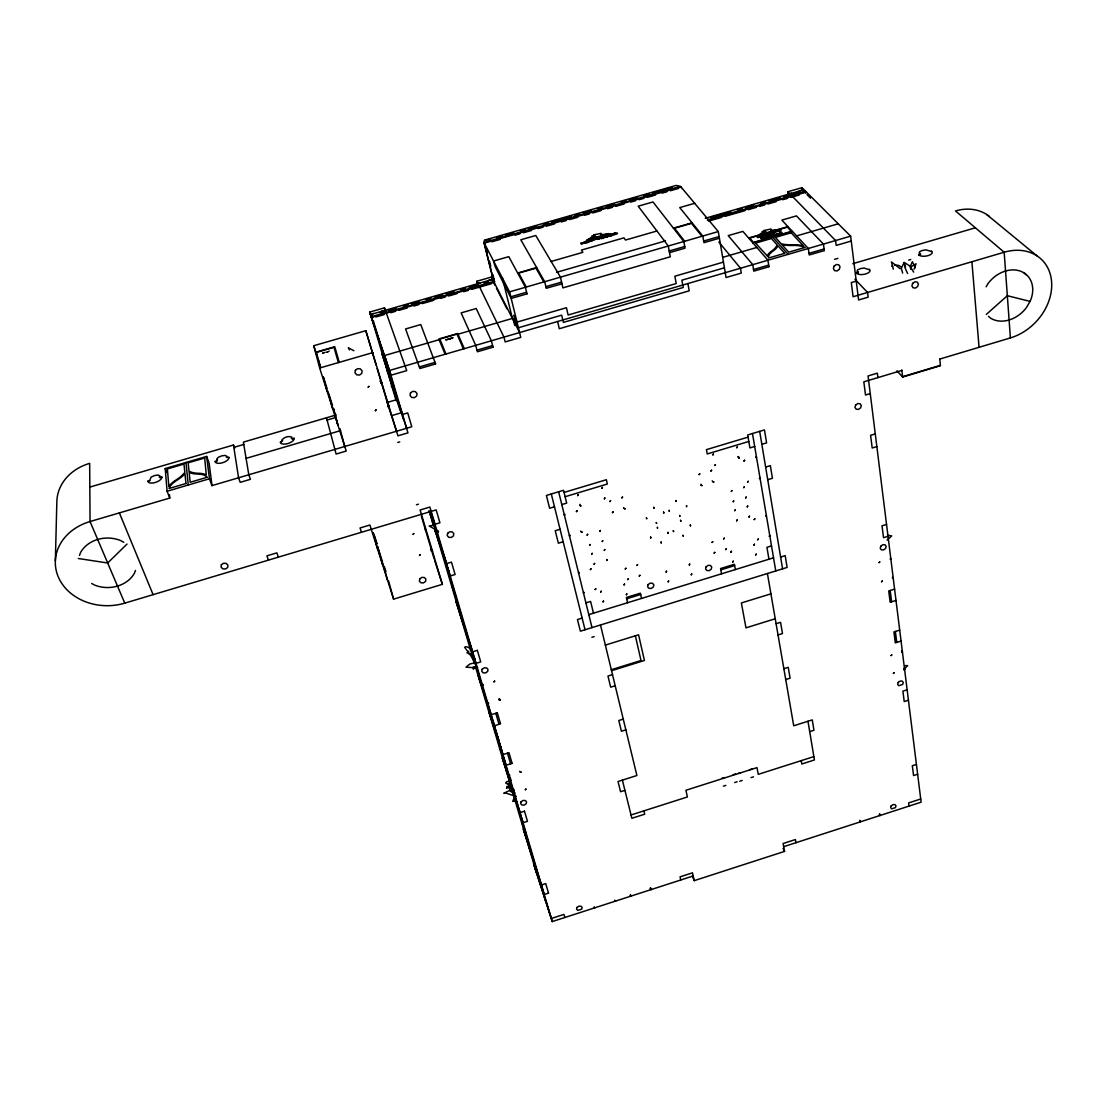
<?xml version="1.0" encoding="UTF-8"?>
<svg xmlns="http://www.w3.org/2000/svg" width="1107" height="1107" viewBox="0 0 1107 1107"><rect width="100%" height="100%" fill="white"/><g stroke="black" fill="none" stroke-linecap="round" stroke-linejoin="round"><path stroke-width="1.5" d="M55.35 560.792L56.872 500.862A49.151 41.734 1.5 0 1 89.667 463.363L90.054 521.535L124.759 603.149L436.158 509.898L439.936 522.795L434.968 524.289L430.415 510.645M494.096 725.818L493.376 722.663M770.887 230.713L770.998 229.038L763.747 230.519L767.123 232.65M474.585 666.608L474.28 668.476L476.716 667.507M516.346 800.361L516.056 802.118L513.842 799.614L514.935 799.296M914.105 269.209L916.084 263.798L910.549 267.091M450.715 338.493L451.324 338.216M483.939 242.502L484.479 240.164L676.1 185.423L680.501 186.322L483.939 242.502L493.68 281.482M920.36 254.79L920.498 253.641L919.156 253.24L919.585 251.732L922.408 250.445L925.992 249.864L931.43 251.497M600.741 235.071L601.073 233.356L593.712 234.878L596.618 237.05M858.16 273.042L858.34 271.879L857.039 271.464L857.551 269.928L860.43 268.627L864 268.032L869.327 269.721M434.331 523.293L434.719 524.621M450.77 338.673L450.148 338.548M79.496 555.41L80.673 552.296A29.695 24.755 -0.3 0 1 120.525 540.507L123.776 542.292M135.497 570.465L134.279 573.509A29.695 24.755 -0.3 0 1 94.967 585.229L91.715 583.514M452.376 338.147L453.054 337.718L452.251 337.939M396.14 400.706L371.246 316.754L372.409 314.014L494.165 278.95M327.285 352.012L328.184 351.639L326.579 352.247M768.396 233.951L768.037 234.67C763.595 237.036 763.47 232.096 766.681 235.071M764.065 232.691L761.644 232.996L757.866 235.722M986.157 286.81L987.984 283.655A28.284 22.444 -45.8 0 1 1021.346 271.506A28.284 22.444 -45.8 0 1 1030.077 301.395L1026.41 307.608A28.284 22.444 -45.8 0 1 990.723 318.249L988.509 316.339M766.722 235.058C767.621 233.439 765.435 234.061 768.327 233.881M451.614 338.285L452.237 338.244M904.101 669.112L907.685 665.681L905.249 665.611M593.712 237.092L591.207 237.396L587.097 240.191M447.242 339.724L445.637 339.821L447.685 339.24M280.5 442.468L282.686 440.738L281.773 440.185C283.987 437.113 288.595 435.618 291.985 437.196L291.39 438.178L292.428 439.022M436.379 530.378L435.231 531.872L438.22 532.232M216.847 460.706L217.512 459.848L216.654 459.28L218.134 457.412L221.525 455.932L225.039 455.392L226.921 456.278L226.285 457.274L228.997 457.578M149.694 480.396L151.189 477.034L154.634 475.553L158.149 475L159.948 475.913L159.242 476.937L160.169 477.767M468.745 651.179L467.016 653.005L468.441 651.981M127.028 544.063L107.683 562.993L78.32 558.509M887.081 540.05L891.702 535.899L887.413 535.276M329.139 351.044L329.249 351.085M986.295 314.43L1007.328 295.707L1030.077 301.395M753.507 776.837L751.058 777.612M742.202 780.449L739.753 781.224M751.985 768.991L749.536 769.78M737.137 781.763L734.688 782.552M735.56 773.931L733.111 774.706M740.652 772.603L738.203 773.392M725.818 785.375L723.369 786.164M724.213 777.543L721.75 778.332M516.166 796.362L514.243 797.704L512.721 801.413L515.475 800.499M449.442 338.631L450.272 338.853M762.903 235.542L764.868 235.307L763.263 235.957M325.084 352.33L325.098 352.33M762.848 235.487L763.207 235.902M451.075 338.396L449.497 338.742M606.65 237.009L604.865 237.064L607.549 236.829A2.159 0.872 -12.3 0 0 608.739 235.597A2.159 0.872 -12.3 0 0 606.525 235.334M920.733 799.005L908.612 802.921L909.027 806.104M630.409 894.539A17.435 8.164 -77.4 0 1 630.616 895.688L630.215 896.352M650.196 888.132A17.325 6.448 43.7 0 0 650.791 889.156L651.442 889.474A17.325 6.448 43.7 0 1 650.847 888.464M859.807 820.315A17.048 9.811 -76.2 0 1 860.139 821.408L859.71 822.072M879.705 814.406A17.297 4.483 43.6 0 0 880.411 815.375L879.899 815.541A17.297 4.483 43.6 0 1 879.193 814.572M564.833 917.509L563.947 914.41L551.341 918.492L533.532 863.571L552.255 921.577L693.19 875.969M783.687 846.675L921.121 802.188L868.054 375.951L877.353 373.17L877.893 377.612M692.276 876.066L694.255 880.646L784.559 851.394L783.106 843.52L795.393 839.549L795.961 842.704M917.648 774.236L913.566 775.55L912.32 765.726L916.416 764.411M597.614 239.32C593.933 239.901 598.707 235.999 598.929 239.278C604.436 235.846 591.47 239.624 598.762 239.029M525.313 831.371L525.853 834.484L522.269 822.944L522.988 825.089L523.085 823.816M525.355 831.468L522.656 823.954M631.032 814.973L687.405 796.971L685.911 790.273L756.98 767.621L758.267 774.347L813.866 756.607M907.131 689.799L902.897 691.142L904.225 701.575L908.432 700.247M624.915 790.343L620.57 791.726L618.024 781.5L636.899 775.509L600.492 624.985M809.701 731.616L813.963 730.274L812.247 719.896L793.719 725.777L767.414 573.509M901.056 641.064L895.314 642.876L893.93 631.931L899.7 630.118M625.856 729.831L621.414 731.229L618.799 720.505L623.255 719.107M785.735 679.546L790.094 678.176L788.239 667.313L783.867 668.697M520.193 771.953L521.037 772.174L520.193 771.953A18.57 9.34 -62.4 0 1 519.695 771.302M758.835 236.206L757.022 236.718L759.222 236.884M502.329 755.168L499.589 746.229L503.256 757.977L502.744 754.932M499.326 700.025L500.198 700.274L499.326 700.025A18.902 8.538 28.4 0 1 498.731 699.084M893.169 577.633L892.519 578.338L893.224 578.117A18.681 5.48 31.2 0 1 892.394 577.259M488.962 707.733L488.699 708.867M611.313 669.735L641.008 660.492L635.349 635.805M775.232 618.758L745.98 627.849L741.372 602.969L770.929 593.822M611.562 670.717L644.426 660.492L638.573 634.795L605.363 645.09M612.503 674.647L607.964 676.059L610.677 687.17L615.188 685.759M776.09 623.711L780.56 622.328L782.483 633.578L778.041 634.961M894.594 589.118L888.727 590.944L890.153 602.25L896.006 600.437M591.885 637.314L594.196 636.608M478.39 674.177L478.016 672.904L481.476 684.278L477.754 672.35L478.847 674.038M890.775 558.468L890.139 559.173L890.844 558.966M779.466 232.581C778.332 229.509 785.707 234.463 779.646 232.761M585.921 602.872L590.612 601.433L593.477 613.209M771.524 545.903L766.93 547.315L768.964 559.229M626.7 598.79L640.649 594.501M720.823 569.856L734.633 565.608M588.813 614.648L773.544 557.817M582.13 618.107L577.467 619.546L580.386 631.184L787.132 567.434L785.181 555.617L780.615 557.029M886.541 524.427L882.03 525.825L883.524 537.698L888.022 536.314M578.504 572.665L579.252 572.43L578.629 573.177M766.348 515.336L765.698 516.083L766.431 515.848M583.403 592.619L584.15 592.383L583.527 593.117M769.766 535.525L769.116 536.258L769.849 536.037M563.172 541.738L558.357 543.205L555.23 530.723L560.073 529.257M767.732 479.705L772.437 478.279L770.347 465.646L765.629 467.071M876.855 446.605L872.191 448.017L870.6 435.314L875.263 433.902M361.449 532.273L360.052 527.956L369.89 525.022L393.594 599.136L442.371 584.33L420.12 509.995L429.89 507.061L552.255 921.577M580.096 505.442L580.871 505.927L580.096 505.442A19.968 7.929 -71.5 0 0 579.888 504.363M738.577 457.648L739.296 458.146L738.577 457.648A19.774 3.432 40.6 0 1 737.829 456.748M430.997 550.262A20.175 8.026 26.6 0 0 431.592 551.175L432.367 550.94A20.175 8.026 26.6 0 1 431.301 549.141M432.533 551.466L431.592 551.175M564.279 514.713L565.054 514.478L564.418 515.239M756.413 456.721L755.749 457.482L756.51 457.26M624.251 508.514L625.137 508.819L624.251 508.514A19.801 6.614 28.7 0 1 623.545 507.643M701.16 485.253L702.018 485.558L701.16 485.253A19.788 10.018 -56.7 0 0 700.939 484.243M712.936 481.697L713.794 482.002L712.936 481.697A19.718 5.909 29.3 0 1 712.175 480.839M569.399 535.553L570.16 535.331L569.524 536.079M581.313 531.955L582.199 532.246L581.313 531.955A19.774 7.029 28.4 0 1 580.622 531.069M759.983 477.809L759.333 478.556L760.08 478.335M902.592 376.684L940.397 365.352M896.974 370.803L902.634 377.058L940.424 365.711L939.746 358.71M870.24 393.594L865.508 395.019L863.834 381.818L901.887 370.416M564.072 492.435L606.359 479.732L607.328 484.022L565.11 496.725M748.055 437.127L706.418 449.65L707.235 453.967L748.802 441.458M554.482 506.785L549.612 508.251L546.401 495.452L563.546 490.29L566.673 503.118L561.803 504.584M754.683 446.481L749.909 447.92L747.695 434.968L764.467 429.917L766.597 442.883L761.837 444.322M416.467 504.778L418.391 504.211M939.774 359.069L1010.4 337.926A49.497 39.285 -45.8 0 0 1051.608 281.911A49.497 39.285 -45.8 0 0 1004.174 252.23L955.493 210.939A46.909 38.067 -47.2 0 1 989.381 216.46M601.848 236.773L600.409 237.119L603.744 236.151L604.74 237.604L601.129 238.628L602.941 238.047L602.042 236.718M610.234 234.366L608.795 234.712L612.129 233.743L613.14 235.182L609.528 236.22L611.341 235.625L610.441 234.31M167.088 491.245L209.444 478.778L206.635 456.416L165.22 468.552L167.088 491.245L169.758 498.053L90.054 521.535A51.974 43.325 -0.3 0 0 58.297 576.941A51.974 43.325 -0.3 0 0 124.759 603.149M209.444 478.778L212.004 485.613L411.776 426.748L407.722 412.911L402.533 414.433L382.109 354.129L406.629 428.271M397.773 442.496L399.752 441.901M607.12 236.884L606.124 235.487A2.076 0.83 -12.3 0 0 605.128 235.916L604.574 236.289A2.408 0.969 -12.3 0 1 605.335 235.694L606.511 235.321M89.819 487.08L233.494 445.014L234.656 448.238M336.293 414.917L243.402 442.108L248.798 474.765L250.431 479.317L240.219 482.334L238.559 477.781L233.494 445.014M852.805 263.687L975.364 227.793M233.854 447.366L243.789 444.46M327.063 420.065L335.255 417.657M396.929 399.599L387.159 402.464L396.555 431.246M388.931 406.075L388.28 406.906L388.931 406.075A21.42 7.265 25.8 0 1 387.851 404.387M148.144 481.296L149.874 480.853M159.989 477.325L161.954 477.242M215.284 461.605L217.014 461.149M294.116 438.469L292.359 438.995M856.527 273.471L858.133 272.516M918.727 255.219L920.332 254.264M246.086 458.367L340.513 430.637M391.477 415.678L401.384 412.759L384.475 355.568L439.133 339.697M856.237 281.123L851.297 282.576L853.096 296.731L1004.174 252.23L1010.4 337.926M602.319 237.119L600.534 237.548L602.277 237.05M610.718 234.712L608.919 235.182L610.663 234.642M723.452 262.096L674.841 276.224L676.211 283.544L568.112 315.011L566.452 307.718L517.011 322.095L513.731 315.274L516.305 325.707L515.225 323.59L515.419 324.379M518.394 327.755L561.692 315.149L563.352 322.4L683.227 287.474L681.87 280.182L724.421 267.811M385.361 358.142L390.965 375.231L406.739 370.624L384.461 307.843L369.655 312.091L389.553 370.444L850.646 236.151L858.589 299.983L868.151 297.16L867.584 292.469L854.964 279.255M419.428 366.929L435.162 362.335M476.965 350.158L492.601 345.592M753.521 269.527L768.687 265.113M809.009 253.351L824.092 248.964M851.255 241.035L836.214 245.422L835.577 240.537L787.852 191.746L801.994 187.664L850.646 236.151M379.909 381.223L380.739 380.988A21.587 7.597 -58.1 0 0 381.043 381.638M381.901 382.607L381.251 383.451L381.901 382.607A21.587 7.597 -58.1 0 1 381.431 382.178M834.567 259.342L837.902 258.36M326.482 417.782L336.113 454.05L346.228 451.061L319.66 368.022L313.779 345.716L365.822 330.689L397.925 435.826L407.971 432.865L389.553 370.444M718.277 231.557L680.971 186.889L484.257 243.125L509.58 291.847L718.277 231.557L726.067 277.539L741.275 273.097L740.486 268.24L718.858 242.004M315.509 352.289L334.771 346.726L339.254 362.335M510.797 296.801L526.586 292.234M545.848 286.658L561.581 282.105M669.209 250.985L684.735 246.501M703.665 241.022L719.121 236.552M323.41 352.746L322.746 353.341M324.171 352.58L323.673 353.078M561.955 283.766L546.235 288.304L544.699 281.704L520.816 239.776L535.774 235.5L560.446 277.151L562.882 287.875L670.288 256.782L668.268 246.003L638.199 206.179L652.978 201.958L683.822 241.506L685.025 248.162L669.514 252.645M719.412 238.213L703.955 242.682L702.793 236.026L679.74 207.59L694.67 203.301M764.411 230.948L762.059 231.626L766.002 233.369M770.832 230.325L778.844 229.647M748.636 238.005L787.935 226.617M774.692 232.207L773.087 232.539L775.799 232L773.392 232.816L775.011 232.567L774.07 232.318M768.825 234.449C772.312 233.964 765.836 231.861 768.673 234.255M778.11 233.798L776.491 234.13L779.217 233.591L776.796 234.421L778.429 234.158L777.488 233.909M774.983 235.251C769.116 234.532 780.573 233.66 774.858 235.099M319.66 368.022L373.017 352.552M752.926 242.945L792.474 231.474M458.021 334.217L512.403 318.429L502.467 278.175M722.885 257.308L756.828 247.456M796.597 235.902L838.248 223.808M594.293 235.307L591.871 235.999L595.483 237.784M600.658 234.684L608.712 233.992M587.014 239.804L608.629 233.605M480.646 282.617L477.394 283.558L476.813 281.261L491.439 277.054L519.584 332.57M551.161 261.46L582.849 252.341L581.41 250.085L623.947 237.839L625.51 240.053L656.949 231.003M369.655 312.091L370.333 314.374L373.626 313.433M381.832 311.067L385.125 310.126L386.288 313.364M488.768 280.279L492.02 279.351L494.995 285.232M804.664 192.341L802.326 190.003L799.185 190.902L799.392 192.452M705.256 218.273L800.928 190.625L805.882 191.539L707.415 219.906M380.033 312.644L384.959 311.233M388.253 310.278L396.472 307.912M403.059 306.016L407.985 304.591M411.278 303.65L419.511 301.284M426.084 299.388L431.024 297.963M434.304 297.022L442.537 294.642M445.83 293.701L454.05 291.335M460.623 289.439L465.563 288.014M468.856 287.073L477.075 284.693M483.662 282.811L488.588 281.386M517.675 273.028L536.646 267.562M673.416 228.167L692.069 222.798M710.708 217.415L730.606 211.686M737.234 209.776L742.216 208.337M745.523 207.383L753.812 205.003M760.454 203.093L765.421 201.654M768.742 200.699L780.352 197.364M783.659 196.409L800.25 191.636M371.246 316.754L494.497 281.247M371.482 317.418L494.829 281.884M707.899 220.487L806.436 192.106M375.84 316.989L384.115 314.609M390.743 312.7L395.697 311.275M399.018 310.32L407.293 307.926M413.907 306.03L418.875 304.591M422.182 303.636L433.778 300.301M440.392 298.392L445.36 296.967M448.667 296.012L456.942 293.618M463.57 291.708L468.538 290.283M471.845 289.328L491.702 283.6M708.743 221.068L721.889 217.276M725.182 216.322L744.914 210.648M748.207 209.693L756.427 207.327M759.72 206.372L764.646 204.961M767.94 204.006L776.159 201.64M782.732 199.744L787.672 198.319M790.965 197.378L799.185 194.998M557.042 271.409L556.572 272.322L665.473 240.897L664.131 240.51M490.456 239.306L485.184 240.108M497.057 237.41L502.011 235.999M505.318 235.058L513.579 232.691M520.179 230.81L525.133 229.384M528.44 228.443L536.701 226.091M543.302 224.195L548.256 222.784M551.563 221.843L571.378 216.169M574.685 215.228L579.639 213.817M582.946 212.876L591.207 210.51M597.808 208.628L602.762 207.203M606.069 206.262L614.33 203.909M620.93 202.014L625.884 200.602M629.191 199.661L637.452 197.295M644.053 195.413L649.006 193.988M652.314 193.047L672.129 187.387M491.895 241.783L500.156 239.416M515.032 235.168L519.986 233.757M523.293 232.802L531.554 230.45M538.168 228.554L543.122 227.143M546.429 226.188L554.69 223.835M561.304 221.94L566.272 220.528M569.565 219.573L577.84 217.221M584.441 215.325L589.408 213.914M592.715 212.959L600.976 210.607M607.577 208.711L612.545 207.3M615.852 206.345L624.113 203.979M630.727 202.097L635.681 200.671M638.988 199.73L643.942 198.319M647.249 197.364L655.51 195.012M662.124 193.116L667.078 191.705M670.385 190.75L678.646 188.398M908.695 260.09L910.729 259.522M476.785 667.009L474.433 667.59L473.312 669.168L473.284 666.926M474.875 662.858L469.852 664.02L466.005 667.203L477.643 667.867M471.997 653.476L468.967 654.057L470.586 654.777M393.746 385.803L391.269 386.205L394.23 388.322M434.802 525.078L429.17 525.977L438.441 531.166M324.088 352.649L323.05 352.856M510.95 783.41L508.417 783.618L513.44 790.107M894.594 265.03L898.607 265.389L901.278 267.064M509.095 781.722L506.909 781.528L505.678 782.926L511.365 786.496M512.43 787.7L508.376 787.229L511.379 791.975M514.326 792.183L508.874 790.799L503.782 793.276L505.733 793.013L514.188 795.85M510.216 787.478L507.656 786.759L506.619 788.419L506.951 786.579L508.127 786.191L512.555 789.623M891.799 266.054L892.671 266.33M472.302 651.207L471.236 650.515L471.471 656.603L474.474 662.484M353.88 350.753L348.318 347.806L349.411 349.881M986.697 214.509L1036.802 255.731M472.661 657.157L475.097 659.163M1024.113 272.959L1026.3 274.923M900.088 268.655L891.426 261.93L893.294 269.167M472.163 650.708L468.745 647.526L466.005 646.64L464.58 647.304L474.225 659.924M512.499 793.055L515.834 796.307M807.003 194.68L810.504 198.181M772.714 237.202L788.156 254.361M701.921 236.275L691.474 223.351L674.509 228.236L684.68 241.257M913.718 272.142L909.857 265.998L904.128 262.373L905.166 268.143L907.602 273.471M905.554 266.995L903.949 262.788L901.319 268.378L902.648 273.083M543.814 281.953L535.968 268.143L518.713 273.111L526.282 287.017M493.57 723.452L497.541 736.515M493.708 724.462L493.556 723.508M484.963 243.056L485.281 243.678L484.769 242.267M783.05 848.419L784.559 851.394M513.191 319.037L514.769 325.43M496.476 288.18L506.909 308.77M476.813 281.261L503.962 337.123L505.179 341.925L520.76 337.386L509.58 291.847M915.254 267.659L912.362 261.709L910.438 266.081L910.632 269.236M464.303 348.677L457.703 333.511L438.829 338.991L445.097 354.268M463.432 348.926L457.011 334.106L439.839 339.088L445.969 354.019M486.347 700.496L486.277 700.122M119.362 512.901L153.112 594.667M490.802 715.15L490.968 715.717M165.22 468.552L166.797 472.592M206.635 456.416L209.14 463.155L212.004 485.613M268.461 560.114L266.898 555.839L276.833 552.863L278.341 557.042M491.716 718.388L491.55 717.723M372.298 317.28L372.533 317.944L372.077 316.519M487.703 704.979L487.274 703.568L487.578 704.702M370.333 314.374L386.523 362.086M385.942 366.306L400.236 410.78M487.952 706.501L488.824 709.089M428.963 510.701L434.069 526.019M435.079 529.063L446.578 563.601L451.462 562.121L455.102 574.519L450.231 575.986L434.359 528.233M432.45 521.978L433.75 525.908M448.819 571.198L434.539 528.288L470.752 650.695M490.802 715.482L490.429 714.375L490.885 715.828L490.802 715.136M491.743 718.789L492.075 719.744M490.567 715.191L498.731 740.265M494.76 729.43L501.042 748.581L500.627 747.225M491.868 718.9L491.66 718.346M434.677 560.529L442.371 584.33M313.779 345.716L316.92 355.568M317.972 358.862L320.601 367.067M374.443 535.636L377.072 543.841M384.406 566.798L385.969 571.71M323.438 377.169L327.077 388.502M328.917 394.313L332.515 405.494M376.712 543.786L373.142 532.661L377.861 549.958M377.695 546.844L382.524 561.969M489.848 711.995L489.723 711.483M402.325 415.858L403.225 418.709M500.931 748.194L501.775 750.85L498.399 739.393M433.847 523.445L430.844 513.662L434.401 524.884M454.935 594.819L452.03 585.299L455.807 597.434L454.908 594.708M491.868 718.734L492.006 719.481M500.322 746.243L500.765 747.737M494.442 727.313L495.728 731.423M499.686 744.208L500.101 745.592M500.004 745.246L500.433 746.672M495.645 731.132L496.476 733.872M499.368 743.171L499.755 744.499M496.448 733.692L498.703 741.123M498.703 741.053L499.063 742.257M499.036 742.119L499.409 743.378M487.827 705.45L487.523 704.315M491.646 718.471L489.502 710.625M365.822 330.689L376.172 365.268M377.155 368.562L388.502 406.435M421.366 516.194L434.165 558.952M510.078 777.252L510.991 780.366M487.191 702.862L488.616 707.691M492.781 721.736L494.331 727.022M430.457 511.199L546 902.247M486.388 701.188L494.829 729.762M502.301 755.071L502.661 756.261M373.28 320.573L380.144 343.682M381.085 346.892L383.506 355.153M385.43 361.56L386.91 366.68M388.861 373.17L392.265 384.793M393.276 388.087L396.763 399.502M472.44 656.479L474.668 663.937M475.373 666.4L512.347 791.311M513.33 794.618L536.328 872.371M430.263 514.575L433.377 525.133M495.798 713.323L499.022 724.324M507.476 753.189L510.604 763.83M384.461 307.843L385.125 310.126M338.368 362.598L333.996 347.349L316.477 352.4L320.546 367.759M388.585 580.967L393.594 599.15M594.985 907.754L594.459 907.92A17.504 7.901 -77.5 0 0 594.265 906.771M382.856 563.311L387.464 579.971M377.584 546.567L382.801 565.4M339.96 428.589L344.761 446.495M333.498 408.58L337.884 424.977M333.359 408.192L337.635 424.202M327.935 391.228L332.64 408.608M615.769 901.029L615.243 901.195A17.325 6.753 43.6 0 1 614.662 900.171M323.355 377.169L327.091 391.241M630.616 895.688L630.741 896.172A17.435 8.164 -77.5 0 0 630.533 895.037M491.439 277.054L492.02 279.351M486.208 248.037L487.454 253.019M489.529 261.321L490.775 266.303M492.836 274.605L494.082 279.587M484.257 243.125L494.013 282.119M650.791 889.156L650.916 889.654A17.325 6.448 43.7 0 1 650.321 888.63M551.3 493.971L585.036 629.758M622.383 780.117L631.862 818.294L644.717 814.185L643.914 810.864M384.281 358.211L387.907 372.934M558.648 491.771L591.996 627.614M680.777 879.982L680.058 876.855L692.484 872.828L694.255 880.646M557.624 321.5L559.298 328.724L689.204 290.823L687.876 283.558M627.6 602.72L626.41 597.476L640.358 593.186L641.534 598.43M721.584 573.8L720.574 568.541L734.384 564.293L735.366 569.565M680.971 186.889L681.109 187.692M801.233 760.634L801.814 763.996L814.434 759.969L807.972 721.252M752.483 433.515L775.758 570.935M759.679 431.356L782.58 568.832M860.139 821.408L860.222 821.906A17.048 9.811 -76.2 0 0 859.89 820.813M787.852 191.746L788.184 194.071L791.325 193.158L791.547 194.707M805.647 192.327L805.758 193.102L805.093 191.774M801.994 187.664L802.326 190.003M890.194 590.488L891.619 601.807M895.369 631.474L896.753 642.42M901.845 370.056L902.634 377.058M185.948 462.477L188.287 485.004M971.891 261.736L979.072 347.307M169.482 494.801L169.758 498.053M535.83 868.58L536.037 871.458M293.964 438.026A7.154 3.224 -17.5 0 1 287.903 443.561A7.154 3.224 -17.5 0 1 280.348 442.011M739.185 457.468A19.774 3.432 40.6 0 1 738.438 456.568M431.938 550.566A20.175 8.026 26.6 0 1 431.093 548.823M425.586 529.354A20.424 8.33 -59.3 0 0 426.07 529.866L425.282 530.115L426.237 530.405A20.424 8.33 -59.3 0 1 425.752 529.893M425.185 528.717A20.424 8.33 -59.3 0 1 424.853 527.984M389.097 406.67A21.407 7.265 25.8 0 1 388.031 404.982M382.081 383.202A21.573 7.611 -58.1 0 1 381.223 382.247M880.342 814.863A17.297 4.483 43.6 0 1 879.622 813.894M901.596 651.013A18.155 11.499 -55.5 0 0 902.371 651.553L901.748 652.231L902.426 652.009A18.141 11.499 -55.5 0 1 901.652 651.47M903.782 668.503A18.113 5.936 32.2 0 0 904.585 669.389L903.976 670.053L904.64 669.832A18.113 5.936 32.2 0 1 903.838 668.96M598.721 238.96A3.501 1.398 -12.4 0 1 598.001 239.167M161.774 476.799A7.292 3.224 -19.4 0 1 155.132 482.541A7.292 3.224 -19.4 0 1 147.964 480.853M228.831 457.136A7.223 3.224 -18.5 0 1 222.493 462.768A7.223 3.224 -18.5 0 1 215.118 461.149M869.272 269.25A6.974 3.017 -8.8 0 1 865.632 273.969A6.974 3.017 -8.8 0 1 856.472 273M931.388 251.026A6.988 2.975 -7.9 0 1 928.012 255.648A6.988 2.975 -7.9 0 1 918.685 254.748M651.317 888.99A17.325 6.434 43.7 0 1 650.722 887.966M513.856 790.038A18.404 9.188 -63.4 0 1 514.354 793.193L515.059 792.972L514.229 792.75A18.418 9.188 -63.4 0 0 513.731 789.595M509.123 774.623A18.515 9.022 28.6 0 1 509.109 775.44L509.815 775.218L509.248 775.882A18.515 9.022 28.6 0 0 509.248 775.066M500.06 699.804A18.902 8.524 28.4 0 1 499.451 698.849M487.966 702.931A19.013 8.953 -61.9 0 1 488.035 704.052L488.768 703.831L487.896 703.582A19.027 8.953 -61.9 0 0 487.827 702.461M482.569 684.638A19.234 8.69 27.4 0 1 482.527 685.413L483.275 685.191L482.389 684.942A19.234 8.69 27.4 0 0 482.431 684.168M777.944 230.643C779.037 232.152 784.42 228.886 778 230.547M760.91 238.309C763 239.264 768.41 235.985 760.91 238.309M778.096 230.63C779.079 232.567 780.961 229.44 778.152 230.547M770.334 233.909L771.579 233.646C772.506 231.847 770.444 232.138 770.334 233.909M762.086 236.289L764.107 234.85L761.81 235.39L762.086 236.289M221.331 564.819L221.096 567.144L222.867 568.86L225.593 568.984L227.696 567.421L227.917 565.11L226.16 563.38L223.42 563.269L221.331 564.819M613.181 233.895C616.779 234.338 613.112 235.238 614.676 234.421C609.03 233.798 621.747 231.515 615.893 234.393L614.925 233.024L613.181 233.895M759.623 236.635L760.495 236.87A1.702 0.706 -10.3 0 0 761.132 236.704A1.688 0.692 -10.3 0 0 761.644 236.455C760.827 236.746 759.817 234.712 759.623 236.635M585.382 243.125L584.717 242.53L581.549 244.329C578.919 241.381 582.988 244.273 584.371 241.658L585.368 243.18M355.361 370.319L355.015 372.879L356.758 374.844L359.54 375.052L361.754 373.391L362.086 370.831L360.37 368.866L357.575 368.645L355.361 370.319M410.448 393.027L410.074 395.545L411.735 397.455L414.447 397.648L416.633 396.015L417.021 393.511L415.36 391.587L412.634 391.394L410.448 393.027M419.747 578.906L419.387 581.147L420.937 582.794L423.497 582.891L425.545 581.396L425.918 579.169L424.368 577.508L421.809 577.411L419.747 578.906M447.615 533.325L447.242 535.622L448.778 537.324L451.352 537.448L453.427 535.913L453.815 533.629L452.279 531.927L449.705 531.803L447.615 533.325M482.168 669.251L481.78 671.326L483.219 672.848L485.641 672.904L487.633 671.479L488.021 669.403L486.582 667.895L484.16 667.825L482.168 669.251M591.664 239.638C594.805 242.184 598.071 236.248 591.788 239.582M521.065 801.814L520.677 803.71L522.02 805.038L524.289 805.052L526.185 803.724L526.572 801.842L525.244 800.499L522.961 800.486L521.065 801.814M585.561 241.88L585.728 242.378A2.006 0.803 -12.6 0 0 587.291 242.544C589.505 242.336 586.226 239.818 585.561 241.88M648.121 584.607L647.623 586.752L648.937 588.329L651.303 588.426L653.324 586.987L653.822 584.842L652.507 583.251L650.141 583.154L648.121 584.607M576.968 907.477L576.553 909.207L577.785 910.397L581.742 909.124L582.144 907.394L580.912 906.19L578.767 906.218L576.968 907.477M448.266 339.185L449.055 339.06L448.293 339.102M706.114 566.798L705.574 568.943L706.847 570.534L709.172 570.645L711.206 569.206L711.746 567.061L710.473 565.456L708.148 565.359L706.114 566.798M834.069 266.15L833.405 268.71L834.664 270.675L837.141 270.924L839.355 269.305L840.033 266.759L838.774 264.781L836.297 264.531L834.069 266.15M855.628 405.093L854.978 407.431L856.168 409.203L858.506 409.382L860.623 407.86L861.288 405.536L860.097 403.751L857.759 403.571L855.628 405.093M767.317 255.952L755.555 243.125L771.413 238.517L777.156 244.938L776.381 246.349A27.357 11.388 -10.4 0 1 771.551 251.151A21.531 9.077 -9.9 0 0 767.317 255.952M912.625 283.406L911.905 285.897L913.081 287.82L915.475 288.069L917.675 286.478L918.395 283.987L917.219 282.05L914.825 281.815L912.625 283.406M880.84 546.138L880.203 548.256L881.31 549.819L883.524 549.93L885.531 548.519L886.181 546.401L885.074 544.824L882.86 544.713L880.84 546.138M898.247 682.396L897.625 684.306L898.663 685.703L902.662 684.444L903.284 682.521L902.247 681.123L900.157 681.068L898.247 682.396M891.204 805.868L890.623 807.626L891.619 808.871L895.438 807.64L896.02 805.882L895.023 804.637L893.031 804.623L891.204 805.868M768.161 236.303C770.472 238.406 771.745 233.937 768.161 236.303M765.338 237.119C767.663 239.223 768.922 234.753 765.338 237.119M773.115 232.996L771.081 233.093L773.115 232.996M768.286 236.303L769.918 236.69L768.383 236.192M765.477 237.119L767.109 237.507L765.477 237.119M646.433 517.868L646.709 518.671L646.433 517.868M653.697 507.352L653.974 508.168L653.697 507.352M656.299 522.601L656.576 523.403L656.299 522.601M663.563 512.126L663.84 512.942L663.563 512.126M650.667 537.103L650.736 537.96L650.667 537.103M657.42 527.389L657.489 528.26L657.42 527.389M669.237 510.41L669.306 511.282L669.237 510.41M676.073 500.585L676.142 501.457L676.073 500.585M661.128 542.056L661.197 542.914L661.128 542.056M667.881 532.398L667.95 533.256L667.881 532.398M679.698 515.488L679.753 516.36L679.698 515.488M686.534 505.705L686.603 506.577L686.534 505.705M673.305 530.737L673.582 531.54L673.305 530.737M680.57 520.359L680.847 521.162L680.57 520.359M683.005 535.387L683.268 536.175L683.005 535.387M690.27 525.05L690.533 525.839L690.27 525.05M169.302 485.793L168.859 486.416L167.378 468.925L183.983 464.068L184.841 472.481L183.25 474.225A28.159 12.426 -19.3 0 1 176.027 479.981A22.071 9.949 -19.1 0 0 169.302 485.793M775.343 231.405C778.263 232.249 778.636 230.616 775.398 231.377M770.403 235.417C773.35 236.165 773.724 234.573 770.472 235.39M758.212 237.41L757.492 237.479L758.253 237.521M588.398 242.336L586.364 242.668A2.159 0.872 -12.6 0 1 585.714 241.561A2.159 0.872 -12.6 0 1 588.62 240.731L588.938 240.759A2.159 0.872 -12.6 0 1 588.398 242.322M548.505 893.128L544.257 894.498L523.307 829.046L541.448 884.963L545.709 883.594L548.505 893.128M525.922 789.056L525.355 789.72L525.922 789.056M894.041 672.724L893.418 673.388L894.041 672.724M524.483 811.182L520.069 812.58L502.26 757.908L523.071 822.709L527.458 821.325L524.483 811.182M512.098 763.36L506.107 765.241L489.377 713.088L502.965 754.6L508.985 752.705L512.098 763.36M891.744 654.901L891.121 655.579L891.744 654.901M882.21 581.037L881.573 581.742L882.21 581.037M497.32 712.839L491.19 714.748L477.781 673.886L494.442 725.749L500.544 723.853L497.32 712.839M494.649 681.137L494.054 681.843L494.649 681.137M879.747 561.886L879.11 562.591L879.747 561.886M603.536 601.046L603.094 601.848L603.536 601.046M626.783 593.905L626.341 594.708L626.783 593.905M668.628 581.05L668.171 581.853L668.628 581.05M691.709 573.966L691.252 574.768L691.709 573.966M733.263 561.194L732.792 561.996L733.263 561.194M756.178 554.15L755.707 554.967L756.178 554.15M477.338 650.349L472.606 651.802L455.697 600.548L476.024 663.37L480.729 661.931L477.338 650.349M590.986 568.846L590.363 569.593L590.986 568.846M754.836 518.851L754.185 519.584L754.836 518.851M625.912 568.265L625.275 568.998L625.912 568.265M637.549 564.708L636.912 565.442L637.549 564.708M712.756 541.71L712.119 542.444L712.756 541.71M724.282 538.182L723.646 538.915L724.282 538.182M595.787 588.827L595.165 589.547L595.787 588.827M628.306 578.85L627.683 579.584L628.306 578.85M639.901 575.308L639.265 576.041L639.901 575.308M714.804 552.365L714.167 553.099L714.804 552.365M726.275 548.851L725.639 549.584L726.275 548.851M758.337 539.026L757.7 539.759L758.337 539.026M601.212 591.249L600.769 592.065L601.212 591.249M624.542 584.095L624.085 584.911L624.542 584.095M666.552 571.226L666.096 572.028L666.552 571.226M689.716 564.113L689.26 564.93L689.716 564.113M731.436 551.328L730.966 552.144L731.436 551.328M754.434 544.27L753.964 545.087L754.434 544.27M587.637 534.307L587.18 535.151L587.637 534.307M600.326 530.461L599.869 531.305L600.326 530.461M731.838 490.581L731.367 491.411L731.838 490.581M744.333 486.789L743.849 487.633L744.333 486.789M590.073 544.533L589.616 545.364L590.073 544.533M602.706 540.686L602.263 541.517L602.706 540.686M733.706 500.89L733.221 501.72L733.706 500.89M746.146 497.098L745.661 497.942L746.146 497.098M592.176 553.375L591.733 554.206L592.176 553.375M604.768 549.542L604.325 550.373L604.768 549.542M735.311 509.815L734.84 510.645L735.311 509.815M747.723 506.037L747.239 506.868L747.723 506.037M594.584 563.449L594.127 564.279L594.584 563.449M607.12 559.63L606.678 560.446L607.12 559.63M737.151 519.972L736.681 520.802L737.151 519.972M749.508 516.208L749.024 517.038L749.508 516.208M604.837 497.97L604.38 498.828L604.837 497.97M715.399 464.636L714.914 465.493L715.399 464.636M420.162 554.621L419.539 555.396L420.162 554.621M577.051 510.853L576.415 511.614L577.051 510.853M610.594 500.738L609.943 501.499L610.594 500.738M622.535 497.126L621.899 497.887L622.535 497.126M699.762 473.824L699.112 474.585L699.762 473.824M711.593 470.254L710.943 471.015L711.593 470.254M744.637 460.277L743.987 461.038L744.637 460.277M613.126 511.891L612.475 512.652L613.126 511.891M748.304 481.337L747.654 482.099L748.304 481.337M413.755 533.574L413.132 534.349L413.755 533.574M578.2 494.718L577.743 495.59L578.2 494.718M602.429 487.426L601.973 488.298L602.429 487.426M713.434 454.022L712.95 454.894L713.434 454.022M737.317 446.841L736.819 447.698L737.317 446.841M204.684 457.994L188.121 462.851L189.02 471.264L190.861 471.997A27.938 12.426 -18.6 0 0 198.803 473.298A22.071 9.949 -19.1 0 1 206.276 474.917L204.684 457.994M376.006 409.867L375.356 410.697L376.006 409.867M185.962 483.51L169.039 488.491A20.632 9.313 -19.1 0 1 176.885 480.3A29.571 13.049 -19.3 0 0 184.966 473.699L185.962 483.51M207.078 477.311L190.183 482.265L189.145 472.468A29.335 13.049 -18.6 0 0 198.07 474.073A20.632 9.313 -19.1 0 1 207.078 477.311M784.697 253.337L768.549 258.028A20.12 8.482 -9.9 0 1 772.686 251.344A28.727 11.956 -10.4 0 0 777.986 245.851L784.697 253.337M804.831 247.47L788.724 252.161L781.985 244.689A28.74 11.859 -9.8 0 0 792.903 245.463A20.12 8.482 -9.9 0 1 804.831 247.47M435.605 363.94L419.885 368.52L405.591 328.959L420.771 324.559L435.605 363.94M493.016 347.197L477.394 351.749L475.706 345.356L461.135 312.894L476.218 308.521L491.37 340.79L493.016 347.197M768.936 266.732L753.77 271.146L752.746 264.67L728.226 235.625L742.894 231.391L767.94 260.242L768.936 266.732M824.314 250.583L809.245 254.97L808.331 248.48L781.86 220.113L796.445 215.893L823.442 244.08L824.314 250.583M368.866 386.398L368.216 387.242L368.866 386.398M526.974 293.881L511.199 298.433L495.092 266.496L493.556 261.017L508.791 256.644L525.396 287.28L526.974 293.881M787.395 227.156L749.716 238.074L753.48 242.391L791.367 231.405L787.395 227.156M791.187 232.788L775.37 237.368L781.155 243.775L783.631 244.246A27.371 11.291 -9.8 0 0 793.276 244.827A21.531 9.077 -9.9 0 1 802.589 245.685L803.378 245.906L791.187 232.788M591.373 239.707C586.364 240.219 594.639 243.249 591.373 239.707M390.743 377.681L387.92 368.064L391.933 381.431L390.743 377.681M452.611 586.918L452.126 585.451L452.611 586.918M489.861 712.244L489.598 711.51L489.875 712.341"/></g></svg>
